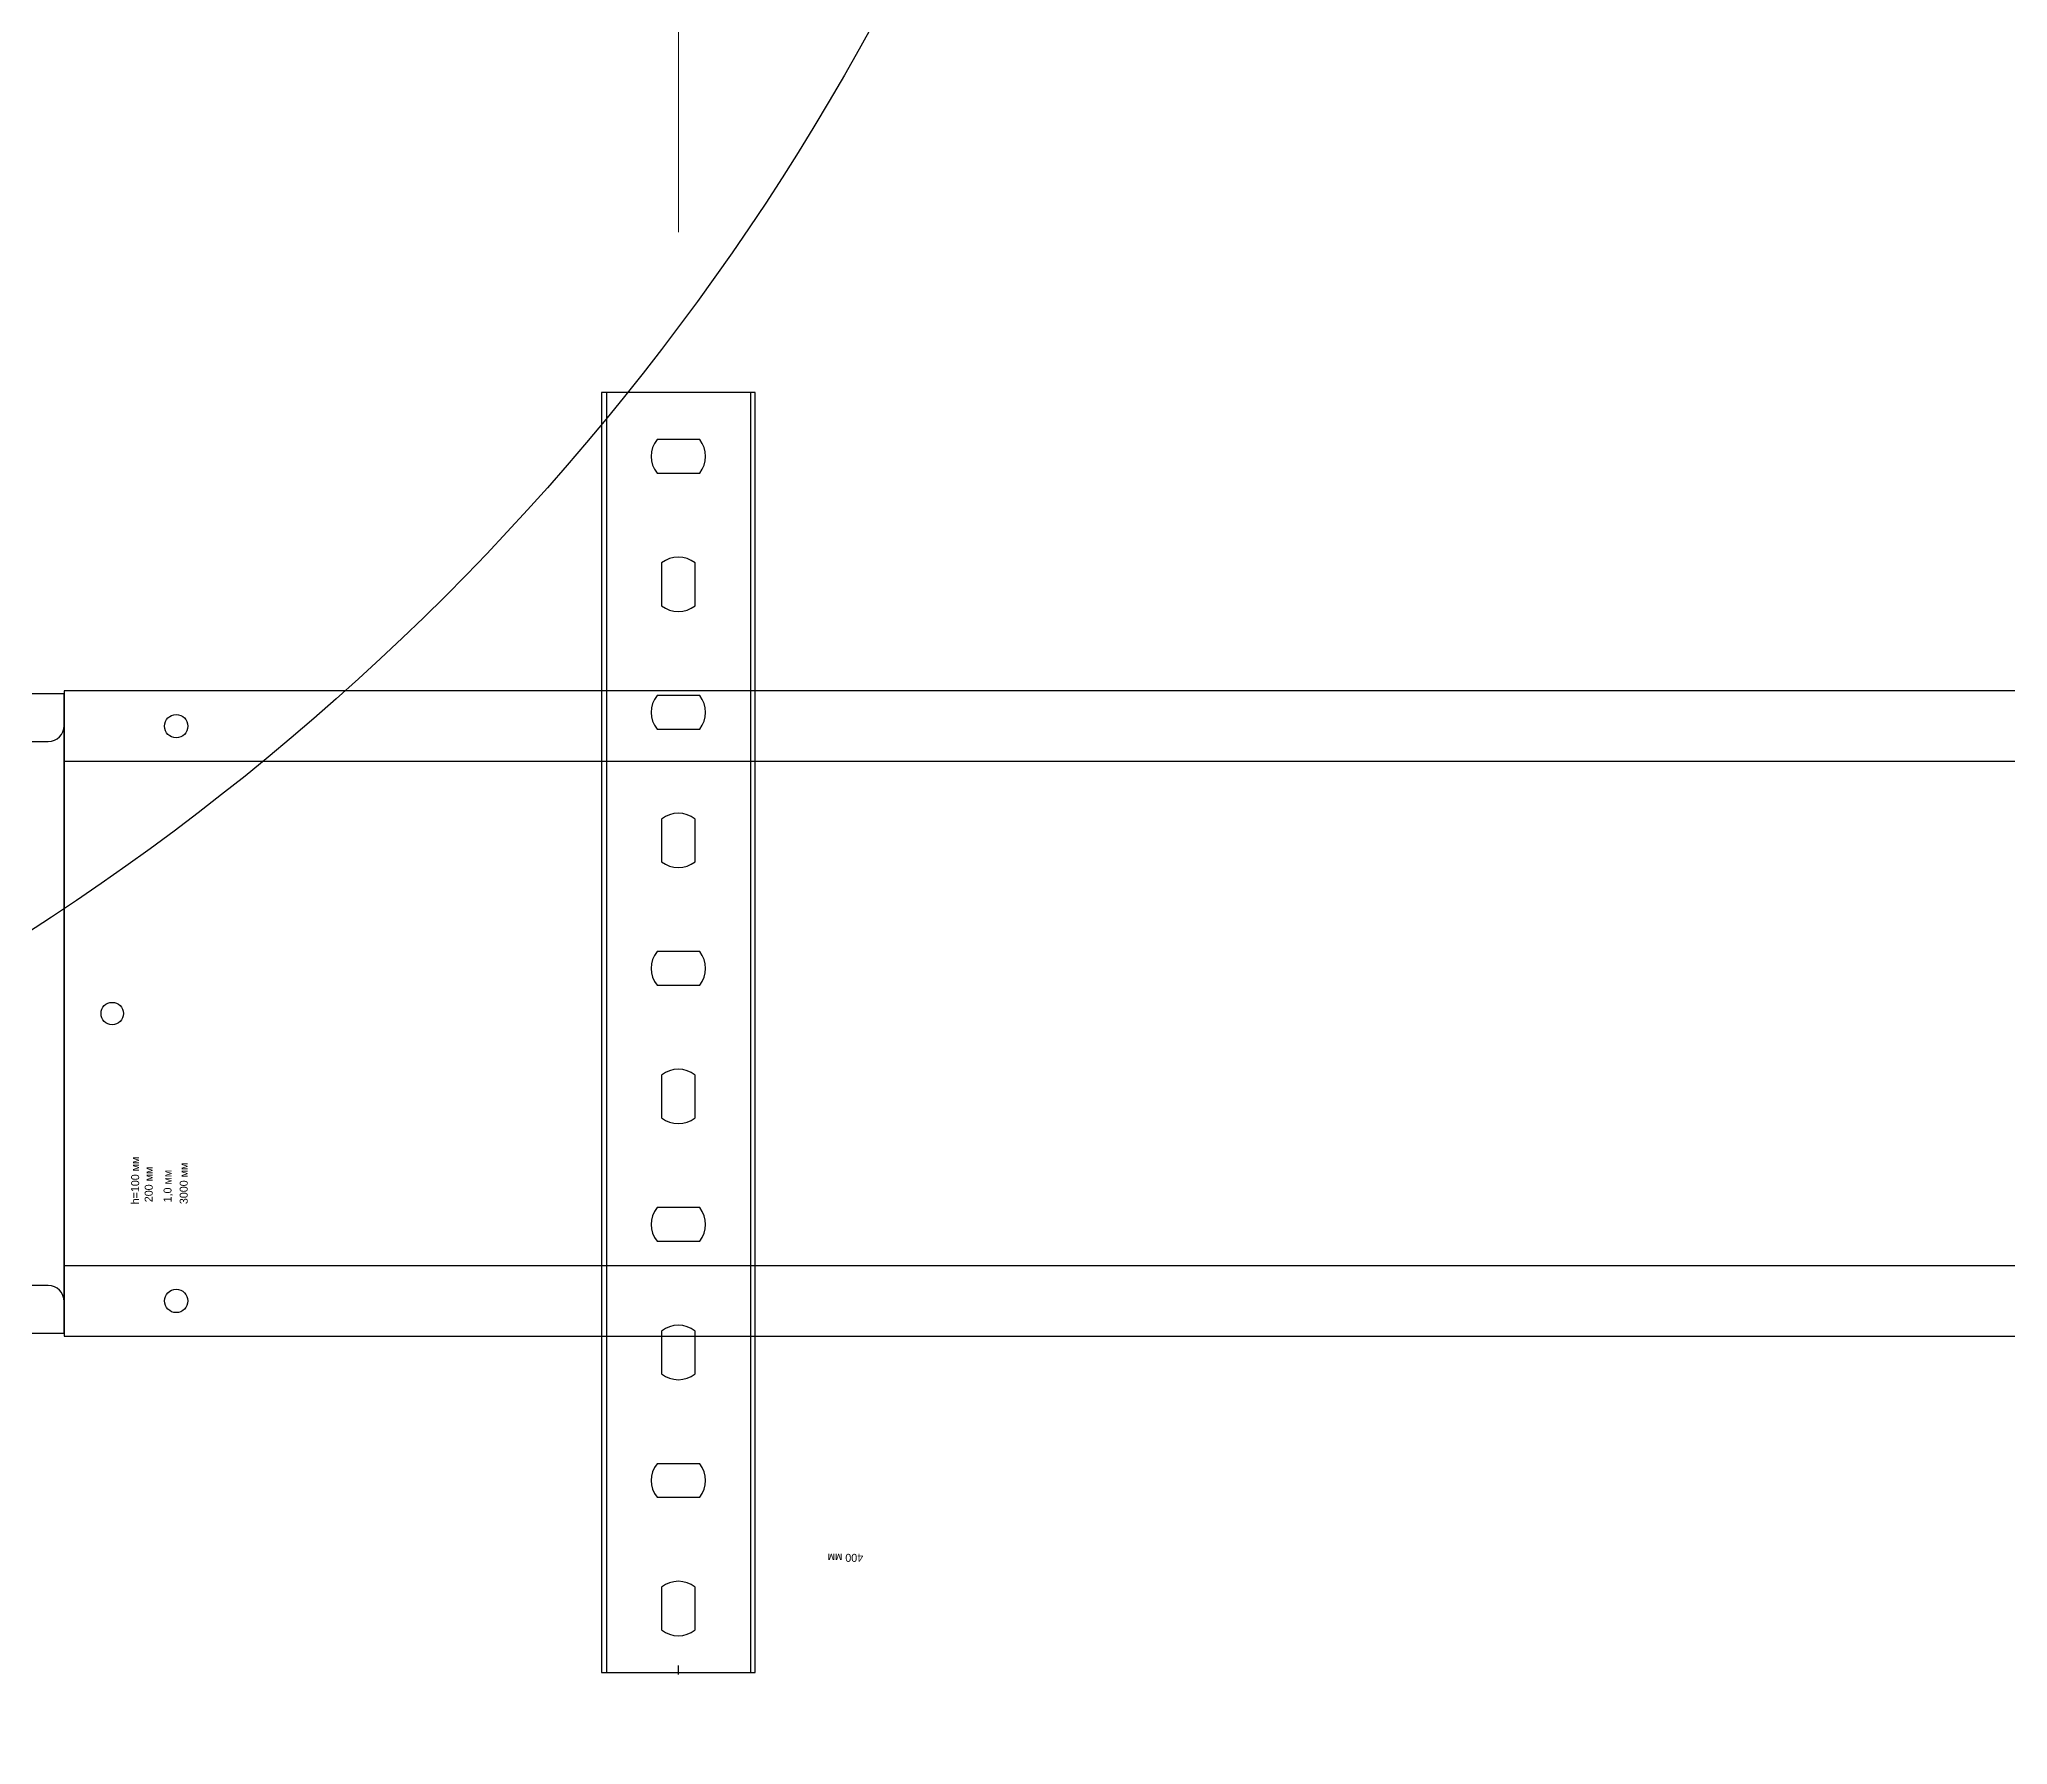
# Model space of a CAD drawing. Header units: millimetres. Extents: x -42533 to 645315, y 3457 to 82611.
# Drawn here: x 151387 to 152002, y 50929 to 51462 of the extents above; entities that cross this region are included whole.
import ezdxf
from ezdxf.enums import TextEntityAlignment as Align

# ---------------------------------------------------------------- set-up
doc = ezdxf.new("R2018")
doc.units = ezdxf.units.MM
for name, color, linetype in [('00_00_потолок_Панели из стали', 7, 'Continuous'), ('ЭОМ_Лотки авар.', 1, 'Continuous'), ('ЭОМ_Лотки рабочие', 5, 'Continuous')]:
    doc.layers.add(name, color=color, linetype=linetype)
doc.styles.get("Standard").update_dxf_attribs({"font": 'arial.ttf'})
doc.styles.add('М2', font='isocpeur.ttf', dxfattribs={"width": 0.8})
doc.dimstyles.new('М2-100', dxfattribs={"dimtxt": 250, "dimasz": 100, "dimexe": 50, "dimexo": 50, "dimgap": 50, "dimtad": 1, "dimdec": 0, "dimzin": 1, "dimtxsty": 'М2', "dimblk": 'ARCHTICK', "dimcen": 2.5, "dimdle": 50, "dimclre": 256, "dimclrt": 256, "dimadec": 0, "dimazin": 0, "dimtfac": 1, "dimtdec": 0, "dimtix": 1, "dimtmove": 1, "dimatfit": 3, "dimldrblk": 'NONE', "dimfxl": 1, "dimtolj": 1, "dimlwd": 9, "dimlwe": 9, "dimarcsym": 1})

# ---------------------------------------------------------------- blocks, each defined once
blk = doc.blocks.new('*U43')
at = {"color": 0, "linetype": 'ByBlock', "lineweight": -2}
for p, q in [((-100, 250), (-100, 294.3)), ((100, 294.3), (-100, 294.3)), ((-85, 250), (-85, 289.3)), ((85, 289.3), (85, 250)), ((100, 294.3), (100, 250)), ((-294.3, 100), (-250, 100)), ((-294.3, 100), (-294.3, -100)), ((250, 100), (294.3, 100)), ((294.3, -100), (294.3, 100)), ((-289.3, 85), (-250, 85)), ((250, 85), (289.3, 85)), ((289.3, -85), (-289.3, -85)), ((294.3, -100), (-294.3, -100))]:
    blk.add_line(p, q, dxfattribs=at)
for centre, radius in [((0, 279.3), 3.5), ((-279.3, 0), 3.5), ((279.3, 0), 3.5), ((-264.3, -91.6), 3.65), ((264.3, -91.6), 3.65)]:
    blk.add_circle(centre, radius, dxfattribs=at)
for centre, radius, start, end in [((-90, 289.3), 5, 0, 90), ((90, 289.3), 5, 90, 180), ((-91.25, 264.3), 3.65, 0, 180), ((91.25, 264.3), 3.65, 90, 180), ((91.25, 264.3), 3.65, 180, 90), ((-91.25, 264.3), 3.65, 180, 0), ((-250, 250), 150, 270, 0), ((-250, 250), 165, 270, 0), ((250, 250), 165, 180, 270), ((250, 250), 150, 180, 270), ((-264.3, 91.25), 3.65, 270, 180), ((264.3, 91.25), 3.65, 90, 270), ((264.3, 91.25), 3.65, 270, 90), ((-289.3, 90), 5, 180, 270), ((-264.3, 91.25), 3.65, 180, 270), ((289.3, 90), 5, 270, 0), ((-289.3, -90), 5, 90, 180), ((289.3, -90), 5, 0, 90)]:
    blk.add_arc(centre, radius, start, end, dxfattribs=at)
at = {"color": 0, "linetype": 'ByBlock', "lineweight": -2, "flags": 9}
for tag, p in [('НАИМЕНОВАНИЕ', (-28.08, -14.69)), ('АРТИКУЛ', (-27.92, -18.72)), ('ПРИМЕЧАНИЕ', (-27.44, -22.91))]:
    blk.add_attdef(tag, p, '', height=2.5, dxfattribs=at)
at = {"color": 0, "linetype": 'ByBlock', "lineweight": -2, "flags": 104}
for tag, p in [('ВЫСОТА', (-27.38, -28.78)), ('ШИРИНА', (-27.38, -37.51)), ('ТОЛЩИНА', (-27.74, -46.84))]:
    blk.add_attdef(tag, text='', height=2.5, dxfattribs=at).set_placement(p, align=Align.TOP_LEFT)
blk = doc.blocks.new('*U167')
at = {"color": 0, "linetype": 'Continuous', "lineweight": 25}
for p, q in [((-78.8, -1200.3), (-78.8, 0)), ((78.8, -1200.3), (78.8, 0))]:
    blk.add_line(p, q, dxfattribs=at)
blk.add_lwpolyline([(100.8, -1200.3), (100.8, 0), (-100.8, 0), (-100.8, -1200.3)], close=True, dxfattribs=at)
at = {"color": 0, "linetype": 'ByBlock', "lineweight": -2}
blk.add_circle((0, -15), 3.5, dxfattribs=at)
at = {"color": 0, "linetype": 'Continuous', "lineweight": 25}
for centre, radius in [((0, -15), 3.5), ((-89.8, -35), 3.65), ((89.8, -35), 3.65)]:
    blk.add_circle(centre, radius, dxfattribs=at)
at = {"color": 0, "flags": 9}
for tag, p in [('АРТИКУЛ', (-59.7, -11.85)), ('НАИМЕНОВАНИЕ', (-59.12, -7.02)), ('ПРИМЕЧАНИЕ', (-58.82, -17.26))]:
    blk.add_attdef(tag, text='', height=2.5, dxfattribs=at).set_placement(p, align=Align.TOP_LEFT)
at = {"color": 0, "lineweight": 30, "flags": 104}
for tag, p in [('ВЫСОТА', (-59.61, -20.92)), ('ШИРИНА', (-58.94, -25.15)), ('ДЛИНА', (-59.54, -36.09)), ('ТОЛЩИНА', (-58.99, -31.04))]:
    blk.add_attdef(tag, text='', height=2.5, dxfattribs=at).set_placement(p, align=Align.TOP_LEFT)
blk = doc.blocks.new('*U175')
at = {"color": 0, "linetype": 'ByBlock', "lineweight": -2}
for points in [[(24, -400), (24, 0), (-24, 0), (-24, -400)], [(-22.5, -400), (-22.5, 0)], [(22.5, -400), (22.5, 0)], [(-24, -400), (24, -400)]]:
    blk.add_lwpolyline(points, dxfattribs=at)
at = {"color": 254, "transparency": 33554483}
blk.add_lwpolyline([(0, 0.66), (0, -2.16)], dxfattribs=at)
at = {"color": 0, "linetype": 'ByBlock', "lineweight": -2}
for points in [[(-5.25, -13.32), (-5.25, -26.68, 0.345739), (5.25, -26.68), (5.25, -13.32, 0.345739)], [(-6.68, -54.75, 0.345739), (-6.68, -65.25), (6.68, -65.25, 0.345739), (6.68, -54.75)], [(-5.25, -93.32), (-5.25, -106.68, 0.345739), (5.25, -106.68), (5.25, -93.32, 0.345739)], [(-6.68, -134.75, 0.345739), (-6.68, -145.25), (6.68, -145.25, 0.345739), (6.68, -134.75)], [(-5.25, -173.32), (-5.25, -186.68, 0.345739), (5.25, -186.68), (5.25, -173.32, 0.345739)], [(-6.68, -214.75, 0.345739), (-6.68, -225.25), (6.68, -225.25, 0.345739), (6.68, -214.75)], [(-5.25, -253.32), (-5.25, -266.68, 0.345739), (5.25, -266.68), (5.25, -253.32, 0.345739)], [(-6.68, -294.75, 0.345739), (-6.68, -305.25), (6.68, -305.25, 0.345739), (6.68, -294.75)], [(-5.25, -333.32), (-5.25, -346.68, 0.345739), (5.25, -346.68), (5.25, -333.32, 0.345739)], [(-6.68, -374.75, 0.345739), (-6.68, -385.25), (6.68, -385.25, 0.345739), (6.68, -374.75)]]:
    blk.add_lwpolyline(points, format="xyb", close=True, dxfattribs=at)
at = {"flags": 9}
for tag, p in [('НАИМЕНОВАНИЕ', (-58.16, -19.4)), ('АРТИКУЛ', (-58.87, -24.46)), ('ПРИМЕЧАНИЕ', (-58.33, -30.8))]:
    blk.add_attdef(tag, p, '', height=2.5, dxfattribs=at)
at = {"lineweight": 30, "flags": 104}
blk.add_attdef('ДЛИНА', text='', height=2.5, dxfattribs=at).set_placement((-57.72, -34.59), align=Align.TOP_LEFT)
blk = doc.blocks.new('_ArchTick')
at = {"color": 0, "linetype": 'ByBlock', "lineweight": 70, "const_width": 0.15}
blk.add_lwpolyline([(-0.5, -0.5), (0.5, 0.5)], dxfattribs=at)
blk = doc.blocks.new('*D777')
at = {"layer": '00_00_потолок_Панели из стали', "lineweight": 9, "transparency": 16777216}
for p, q in [((151586.76, 51401.93), (151586.76, 51573)), ((152386.28, 51401.93), (152386.28, 51573))]:
    blk.add_line(p, q, dxfattribs=at)
at = {"layer": '00_00_потолок_Панели из стали', "color": 0, "lineweight": 9, "transparency": 16777216}
blk.add_line((151536.76, 51523), (152436.28, 51523), dxfattribs=at)
at = {"layer": 'Defpoints', "color": 0, "transparency": 16777216}
for p in [(152386.28, 51523), (151586.76, 51351.93), (152386.28, 51351.93)]:
    blk.add_point(p, dxfattribs=at)
at = {"layer": '00_00_потолок_Панели из стали', "color": 0, "lineweight": 9, "transparency": 16777216, "xscale": 100, "yscale": 100, "zscale": 100, "rotation": 180}
blk.add_blockref('_ArchTick', (151586.76, 51523), dxfattribs=at)
at = {"layer": '00_00_потолок_Панели из стали', "color": 0, "lineweight": 9, "transparency": 16777216, "xscale": 100, "yscale": 100, "zscale": 100}
blk.add_blockref('_ArchTick', (152386.28, 51523), dxfattribs=at)
at = {"layer": '00_00_потолок_Панели из стали', "transparency": 16777216, "insert": (151986.52, 51698), "char_height": 250, "attachment_point": 5, "style": 'М2'}
blk.add_mtext('\\A1;800', dxfattribs=at)
blk = doc.blocks.new('_None')

msp = doc.modelspace()

# ---------------------------------------------------------------- linework, layer by layer
at = {"layer": 'ЭОМ_Лотки рабочие', "color": 7, "lineweight": 30}
msp.add_circle((150963.76, 51838.24), 777.93, dxfattribs=at)

# ---------------------------------------------------------------- block references
at = {"layer": 'ЭОМ_Лотки авар.', "color": 1, "rotation": 270}
msp.add_blockref('*U43', (151100.55, 51157.83), dxfattribs=at)
at = {"layer": 'ЭОМ_Лотки авар.', "color": 1}
ref = msp.add_blockref('*U167', (151394.85, 51157.83), dxfattribs=dict(at, rotation=89.99999999999999))
lines = msp.add_mtext('3000 мм', dxfattribs={"layer": '0', "color": 0, "insert": (151430.94, 51098.28), "char_height": 2.5, "attachment_point": 1, "rotation": 90})
ref.add_attrib('ДЛИНА', '', (151430.94, 51098.28), dxfattribs={"flags": 2}).embed_mtext(lines)
lines = msp.add_mtext('1,0 мм', dxfattribs={"layer": '0', "color": 0, "insert": (151425.89, 51098.83), "char_height": 2.5, "attachment_point": 1, "rotation": 90})
ref.add_attrib('ТОЛЩИНА', '', (151425.89, 51098.83), dxfattribs={"flags": 2}).embed_mtext(lines)
lines = msp.add_mtext('h=100 мм', dxfattribs={"layer": '0', "color": 0, "insert": (151415.77, 51098.22), "char_height": 2.5, "attachment_point": 1, "rotation": 90})
ref.add_attrib('ВЫСОТА', '', (151415.77, 51098.22), dxfattribs={"flags": 2}).embed_mtext(lines)
lines = msp.add_mtext('200 мм', dxfattribs={"layer": '0', "color": 0, "insert": (151420, 51098.88), "char_height": 2.5, "attachment_point": 1, "rotation": 90})
ref.add_attrib('ШИРИНА', '', (151420, 51098.88), dxfattribs={"flags": 2}).embed_mtext(lines)
at = {"layer": 'ЭОМ_Лотки рабочие'}
ref = msp.add_blockref('*U175', (151586.76, 50951.93), dxfattribs=dict(at, rotation=180))
lines = msp.add_mtext('400 мм', dxfattribs={"layer": '0', "insert": (151644.49, 50986.52), "char_height": 2.5, "attachment_point": 1, "rotation": 180})
ref.add_attrib('ДЛИНА', '', (151644.49, 50986.52)).embed_mtext(lines)

# ---------------------------------------------------------------- dimensions: what is measured, and where the dimension line sits
at = {"layer": '00_00_потолок_Панели из стали'}
dim = msp.add_linear_dim(base=(152386.28, 51523), p1=(151586.76, 51351.93), p2=(152386.28, 51351.93), dimstyle='М2-100', dxfattribs=at)
dim.commit()
dim.dimension.update_dxf_attribs({"geometry": '*D777', "text_midpoint": (151986.52, 51698)})

doc.saveas('drawing.dxf')
